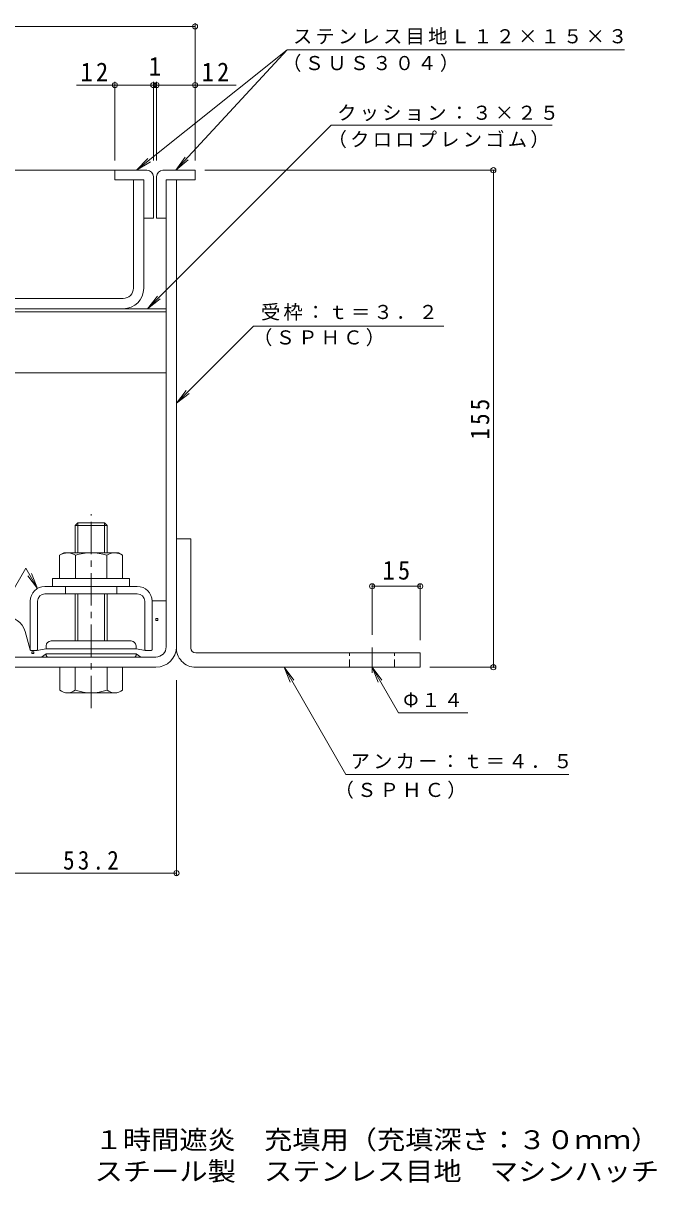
# Model space of a CAD drawing. Units: millimetres at full size. Extents: x -494 to 546, y -392 to 384.
# Drawn here: x -122.3 to 75.5, y -392.4 to -30.9 of the extents above; entities that cross this region are included whole.
import ezdxf
from ezdxf.enums import TextEntityAlignment as Align

# ---------------------------------------------------------------- set-up
doc = ezdxf.new("R2010")
doc.units = ezdxf.units.MM
doc.header["$LTSCALE"] = 2
doc.header["$PDMODE"] = 32
doc.header["$PDSIZE"] = 1.6
doc.linetypes.add('CHAIN1', pattern=[8, 5, -1, 1, -1])
doc.linetypes.add('DASHED1', pattern=[1.8, 1.2, -0.6])
for name, color, linetype, lineweight in [('D-1', 3, 'Continuous', 9), ('D-2', 3, 'Continuous', 9), ('D-3', 5, 'Continuous', 5), ('D-4', 4, 'Continuous', 9), ('D-5', 7, 'Continuous', 9), ('D-6', 6, 'Continuous', 9), ('D-7', 134, 'Continuous', 5), ('D-B', 2, 'Continuous', 9), ('D-F', 7, 'Continuous', 9), ('F-5_F-5ﾚｲﾔ', 7, 'Continuous', 9)]:
    doc.layers.add(name, color=color, linetype=linetype, lineweight=lineweight)
doc.styles.add('ＭＳ ゴシック', font='')
doc.styles.get('ＭＳ ゴシック').set_extended_font_data('MS Gothic')

msp = doc.modelspace()

# ---------------------------------------------------------------- linework, layer by layer
at = {"layer": 'D-1'}
for p, q in [((-74.532, -191.688), (-74.532, -225.289)), ((-74.532, -191.688), (-70.032, -191.688)), ((-70.032, -225.689), (-70.032, -191.688)), ((-68.532, -227.189), (1.468, -227.189)), ((1.468, -227.189), (1.468, -231.689)), ((1.468, -231.689), (-68.532, -231.689))]:
    msp.add_line(p, q, dxfattribs=at)
at = {"layer": 'D-1', "linetype": 'DASHED1'}
for p, q in [((-20.532, -231.69), (-20.532, -227.19)), ((-6.532, -231.689), (-6.532, -227.189))]:
    msp.add_line(p, q, dxfattribs=at)
at = {"layer": 'D-1', "linetype": 'CHAIN1'}
msp.add_line((-13.532, -233.436), (-13.532, -225.547), dxfattribs=at)
at = {"layer": 'D-1'}
for radius, start in [(6, 176.17647), (1.5, 180.00027)]:
    msp.add_arc((-68.532, -225.689), radius, start, 270, dxfattribs=at)
at = {"layer": 'D-2'}
for p, q in [((-84.732, -79.689), (-87.932, -79.689)), ((-87.932, -113.489), (-87.932, -79.689)), ((-84.732, -113.489), (-84.732, -79.689)), ((-91.132, -116.689), (-390.204, -116.689)), ((-390.204, -119.889), (-91.132, -119.889))]:
    msp.add_line(p, q, dxfattribs=at)
for radius in [3.2, 6.4]:
    msp.add_arc((-91.132, -113.489), radius, 270, 0, dxfattribs=at)
at = {"layer": 'D-3', "color": 4, "lineweight": 9}
for p, q in [((-390.204, -76.689), (-83.732, -76.689)), ((-81.732, -78.689), (-81.732, -91.69)), ((-80.732, -78.689), (-80.732, -91.689)), ((-78.732, -76.689), (-68.732, -76.689)), ((-84.732, -79.689), (-84.732, -91.69)), ((-77.732, -79.689), (-77.732, -91.689)), ((-84.732, -91.69), (-81.732, -91.69)), ((-80.732, -91.689), (-77.732, -91.689))]:
    msp.add_line(p, q, dxfattribs=at)
at = {"layer": 'D-3', "color": 134}
for p, q in [((-74.532, -79.689), (-77.732, -79.689)), ((-77.732, -225.289), (-77.732, -79.689)), ((-74.532, -225.289), (-74.532, -79.689)), ((-127.732, -228.489), (-80.932, -228.489)), ((-127.732, -231.689), (-80.932, -231.689))]:
    msp.add_line(p, q, dxfattribs=at)
at = {"layer": 'D-3', "color": 6, "lineweight": 9}
for p, q in [((-132.732, -120.889), (-77.732, -120.889)), ((-171.732, -139.889), (-77.732, -139.889))]:
    msp.add_line(p, q, dxfattribs=at)
at = {"layer": 'D-3', "linetype": 'CHAIN1'}
msp.add_line((-101.132, -244.388), (-101.132, -183.901), dxfattribs=at)
at = {"layer": 'D-3'}
for p, q in [((-105.32, -186.689), (-106.132, -187.501)), ((-96.132, -187.501), (-106.132, -187.501)), ((-106.132, -195.989), (-106.132, -187.501)), ((-96.944, -186.689), (-105.32, -186.689)), ((-105.32, -195.989), (-105.32, -186.689)), ((-96.944, -186.689), (-96.132, -187.501)), ((-96.944, -195.989), (-96.944, -186.689)), ((-96.132, -187.501), (-96.132, -195.989)), ((-106.132, -223.489), (-106.132, -208.789)), ((-105.32, -223.489), (-105.32, -208.789)), ((-96.944, -223.489), (-96.944, -208.789)), ((-96.132, -208.789), (-96.132, -223.489)), ((-110.932, -238.795), (-110.932, -231.689)), ((-91.332, -231.689), (-110.932, -231.689)), ((-106.133, -238.795), (-106.133, -231.689)), ((-96.133, -238.795), (-96.133, -231.689)), ((-91.332, -238.795), (-91.332, -231.689)), ((-93.733, -239.69), (-108.532, -239.69))]:
    msp.add_line(p, q, dxfattribs=at)
at = {"layer": 'D-3', "color": 4, "lineweight": 9}
for points in [[(-93.732, -76.689), (-93.732, -79.689), (-84.732, -79.689)], [(-68.732, -76.689), (-68.732, -79.689), (-77.732, -79.689)]]:
    msp.add_lwpolyline(points, dxfattribs=at)
for centre, start, end in [((-83.732, -78.689), 0, 90), ((-78.732, -78.689), 90, 180)]:
    msp.add_arc(centre, 2, start, end, dxfattribs=at)
at = {"layer": 'D-3', "color": 134}
for radius in [3.2, 6.4]:
    msp.add_arc((-80.932, -225.289), radius, 270, 0, dxfattribs=at)
at = {"layer": 'D-3'}
for centre, radius, start, end in [((-108.532, -236.024), 3.666, 229.1022, 310.89809), ((-101.133, -225.274), 14.416, 249.70546, 290.29454), ((-93.733, -236.024), 3.666, 229.10191, 310.8978)]:
    msp.add_arc(centre, radius, start, end, dxfattribs=at)
at = {"layer": 'D-4'}
for p, q in [((-82.133, -211.019), (-77.733, -211.019)), ((-82.133, -226.239), (-82.133, -211.089)), ((-77.733, -225.289), (-77.733, -211.019)), ((-120.132, -226.239), (-121.723, -220.533)), ((-119.882, -226.489), (-120.132, -226.239)), ((-118.082, -226.489), (-119.882, -226.489)), ((-115.133, -225.989), (-118.082, -226.489)), ((-115.133, -227.489), (-116.628, -228.489)), ((-87.133, -225.989), (-115.133, -225.989)), ((-115.133, -227.489), (-87.133, -227.489)), ((-87.133, -227.489), (-85.637, -228.489)), ((-127.732, -228.489), (-116.628, -228.489)), ((-80.933, -228.489), (-85.637, -228.489))]:
    msp.add_line(p, q, dxfattribs=at)
at = {"layer": 'D-4', "color": 134, "lineweight": 5}
for p, q in [((-88.633, -223.489), (-113.633, -223.489)), ((-115.133, -224.989), (-115.133, -225.989)), ((-115.133, -225.989), (-87.133, -225.989)), ((-115.133, -227.489), (-87.133, -227.489)), ((-115.133, -227.989), (-115.133, -227.489)), ((-87.133, -224.989), (-87.133, -225.989)), ((-87.133, -227.989), (-87.133, -227.489)), ((-87.633, -228.489), (-114.633, -228.489))]:
    msp.add_line(p, q, dxfattribs=at)
at = {"layer": 'D-4', "color": 2}
for points in [[(-80.984, -217.068), (-80.984, -216.468), (-80.384, -216.468), (-80.384, -217.068)], [(-119.621, -227.421), (-119.621, -226.821), (-119.021, -226.821), (-119.021, -227.421)]]:
    msp.add_lwpolyline(points, close=True, dxfattribs=at)
at = {"layer": 'D-4'}
msp.add_lwpolyline([(-87.133, -225.989), (-84.183, -226.489), (-82.383, -226.489), (-82.133, -226.239)], dxfattribs=at)
for centre, radius, start, end in [((-127.743, -222.21), 6.25, 15.57156, 95.61726), ((-80.933, -225.289), 3.2, 270, 0)]:
    msp.add_arc(centre, radius, start, end, dxfattribs=at)
at = {"layer": 'D-4', "color": 134, "lineweight": 5}
for centre, radius, start, end in [((-113.633, -224.989), 1.5, 90, 180), ((-88.633, -224.989), 1.5, 0, 90), ((-114.633, -227.989), 0.5, 180, 270), ((-87.633, -227.989), 0.5, 270, 0)]:
    msp.add_arc(centre, radius, start, end, dxfattribs=at)
at = {"layer": 'D-5'}
for p, q in [((-40.023, -39.21), (-86.951, -76.689)), ((-40.023, -39.21), (-74.726, -76.689)), ((-40.023, -39.21), (65.146, -39.21)), ((-26.33, -62.689), (42.578, -62.689)), ((-86.95, -76.689), (-83.483, -73.085)), ((-86.95, -76.689), (-82.669, -74.105)), ((-74.726, -76.689), (-71.837, -72.609)), ((-74.726, -76.689), (-70.879, -73.495)), ((-83.53, -119.889), (-79.563, -116.846)), ((-50.477, -125.293), (-74.532, -149.348)), ((-50.477, -125.293), (8.791, -125.293)), ((-74.532, -149.348), (-71.488, -145.381)), ((-74.532, -149.348), (-70.566, -146.304)), ((-157.558, -263.166), (-121.512, -200.733)), ((-117.832, -207.106), (-121.512, -200.733)), ((-117.832, -207.106), (-119.746, -202.486)), ((-117.832, -207.106), (-120.876, -203.139)), ((-40.954, -231.689), (-39.04, -236.309)), ((-40.954, -231.689), (-37.91, -235.656)), ((-40.954, -231.689), (-21.671, -265.087)), ((-13.532, -231.689), (-11.619, -236.309)), ((-13.532, -231.689), (-10.488, -235.656)), ((-21.671, -265.087), (47.816, -265.087))]:
    msp.add_line(p, q, dxfattribs=at)
for points in [[(-26.33, -62.689), (-83.53, -119.889), (-80.486, -115.923)], [(-13.532, -231.689), (-5.31, -245.931), (16.301, -245.931)]]:
    msp.add_lwpolyline(points, dxfattribs=at)
at = {"layer": 'D-6'}
msp.add_line((-77.732, -119.889), (-390.204, -119.889), dxfattribs=at)
at = {"layer": 'D-7'}
for p, q in [((-113.132, -203.989), (-113.132, -206.489)), ((-89.132, -203.989), (-113.132, -203.989))]:
    msp.add_line(p, q, dxfattribs=at)
msp.add_lwpolyline([(-89.132, -203.989), (-89.132, -206.489), (-113.132, -206.489)], dxfattribs=at)
at = {"layer": 'D-B'}
for p, q in [((-109.632, -195.989), (-92.632, -195.989)), ((-106.04, -196.749), (-106.04, -203.989)), ((-96.225, -196.749), (-96.225, -203.989)), ((-91.317, -196.749), (-92.632, -195.989)), ((-91.317, -196.749), (-91.317, -203.989))]:
    msp.add_line(p, q, dxfattribs=at)
at = {"layer": 'D-B', "color": 7}
for p, q in [((-115.532, -206.489), (-86.733, -206.489)), ((-86.733, -208.789), (-115.532, -208.789)), ((-120.132, -226.239), (-120.132, -211.089)), ((-117.832, -226.239), (-117.832, -211.089)), ((-84.433, -226.239), (-84.433, -211.089)), ((-82.133, -226.239), (-82.133, -211.089)), ((-119.882, -226.489), (-120.132, -226.239)), ((-118.082, -226.489), (-119.882, -226.489)), ((-118.082, -226.489), (-117.832, -226.239)), ((-84.183, -226.489), (-84.433, -226.239)), ((-82.383, -226.489), (-84.183, -226.489)), ((-82.383, -226.489), (-82.133, -226.239))]:
    msp.add_line(p, q, dxfattribs=at)
at = {"layer": 'D-B', "color": 7, "linetype": 'DASHED1'}
for p, q in [((-109.133, -208.789), (-109.133, -206.489)), ((-93.133, -208.789), (-93.133, -206.489))]:
    msp.add_line(p, q, dxfattribs=at)
at = {"layer": 'D-B'}
msp.add_lwpolyline([(-109.632, -195.989), (-110.947, -196.749), (-110.947, -203.989), (-91.317, -203.989)], dxfattribs=at)
for centre, radius, start, end in [((-108.051, -201.766), 5.793, 94.3844, 120.00002), ((-108.647, -200.829), 4.842, 57.42751, 88.18785), ((-101.132, -212.23), 16.241, 72.4119, 107.58812), ((-93.618, -200.829), 4.842, 91.81216, 122.57251), ((-94.214, -201.766), 5.793, 60, 85.61562)]:
    msp.add_arc(centre, radius, start, end, dxfattribs=at)
at = {"layer": 'D-B', "color": 7}
for centre, radius, start, end in [((-115.532, -211.089), 4.6, 90, 180), ((-115.532, -211.089), 2.3, 90, 180), ((-86.733, -211.089), 4.6, 0, 90), ((-86.733, -211.089), 2.3, 0, 90)]:
    msp.add_arc(centre, radius, start, end, dxfattribs=at)
at = {"layer": 'D-F'}
for p, q in [((-68.732, -31.853), (-390.204, -31.853)), ((-68.732, -73.689), (-68.732, -30.853)), ((-105.645, -50.165), (-81.732, -50.165)), ((-93.732, -73.689), (-93.732, -49.165)), ((-81.732, -73.689), (-81.732, -49.165)), ((-81.732, -50.165), (-80.732, -50.165)), ((-80.732, -73.689), (-80.732, -49.165)), ((-80.732, -50.165), (-55.862, -50.165)), ((24.876, -76.689), (-65.732, -76.689)), ((24.276, -231.689), (24.276, -76.689)), ((-13.532, -205.839), (-13.532, -221.547)), ((1.468, -205.839), (1.468, -223.189)), ((-13.532, -206.439), (1.468, -206.439)), ((24.876, -231.689), (4.468, -231.689)), ((-74.532, -296.469), (-74.532, -235.69)), ((-127.733, -295.869), (-74.532, -295.869))]:
    msp.add_line(p, q, dxfattribs=at)
for p in [(-68.732, -31.853), (-93.732, -50.165), (-81.732, -50.165), (-80.732, -50.165), (-68.732, -50.165), (24.276, -76.689), (-13.532, -206.439), (1.468, -206.439), (24.276, -231.689), (-74.532, -295.869)]:
    msp.add_point(p, dxfattribs=at)

# ---------------------------------------------------------------- texts
at = {"layer": 'D-5', "char_height": 4.399, "attachment_point": 7, "style": 'ＭＳ ゴシック'}
for s, insert in [('\\T1.17;ステンレス目地Ｌ１２×１５×３', (-38.184, -37.576)), ('\\T1.17;（ＳＵＳ３０４）', (-41.552, -46.064)), ('\\T1.17;クッション：３×２５', (-24.42, -61.424)), ('\\T1.17;（クロロプレンゴム）', (-27.383, -69.844)), ('\\T1.17;受枠：ｔ＝３．２', (-48.177, -123.582)), ('\\T1.17;（ＳＰＨＣ）', (-50.609, -131.611)), ('\\T1.17;Φ１４', (-3.849, -244.227)), ('\\T1.17;アンカー：ｔ＝４．５', (-20.211, -263.383)), ('\\T1.17;（ＳＰＨＣ）', (-25.207, -272.704))]:
    msp.add_mtext(s, dxfattribs=dict(at, insert=insert))
at = {"layer": 'D-F', "color": 2, "style": 'ＭＳ ゴシック'}
msp.add_text('1', height=5.865, dxfattribs=at).set_placement((-83.232, -48.965), align=Align.BOTTOM_LEFT)
at = {"layer": 'D-F', "color": 2, "char_height": 5.865, "attachment_point": 7, "style": 'ＭＳ ゴシック'}
for s, insert in [('\\T1.27;\\W0.95;12', (-104.425, -48.965)), ('\\T1.27;\\W0.95;12', (-66.677, -48.965)), ('\\T1.27;\\W0.95;15', (-10.282, -204.439)), ('\\T1.28;\\W0.9;53.2', (-109.883, -294.869))]:
    msp.add_mtext(s, dxfattribs=dict(at, insert=insert))
at = {"layer": 'D-F', "color": 2, "insert": (23.076, -160.689), "char_height": 5.865, "attachment_point": 7, "rotation": 90, "style": 'ＭＳ ゴシック'}
msp.add_mtext('\\T1.27;\\W0.9;155', dxfattribs=at)
at = {"layer": 'F-5_F-5ﾚｲﾔ', "color": 2, "style": 'ＭＳ ゴシック', "width": 1.1}
for s, p in [('１時間遮炎\u3000充填用（充填深さ：３０ｍｍ）\u3000屋内用\u3000一般形', (-100.021, -383.701)), ('スチール製\u3000ステンレス目地\u3000マシンハッチ\u3000Ｓ－２Ｅ－９００－Ｌ', (-100.021, -393.542))]:
    msp.add_text(s, height=5.865, dxfattribs=at).set_placement(p, align=Align.BOTTOM_LEFT)

doc.saveas('drawing.dxf')
